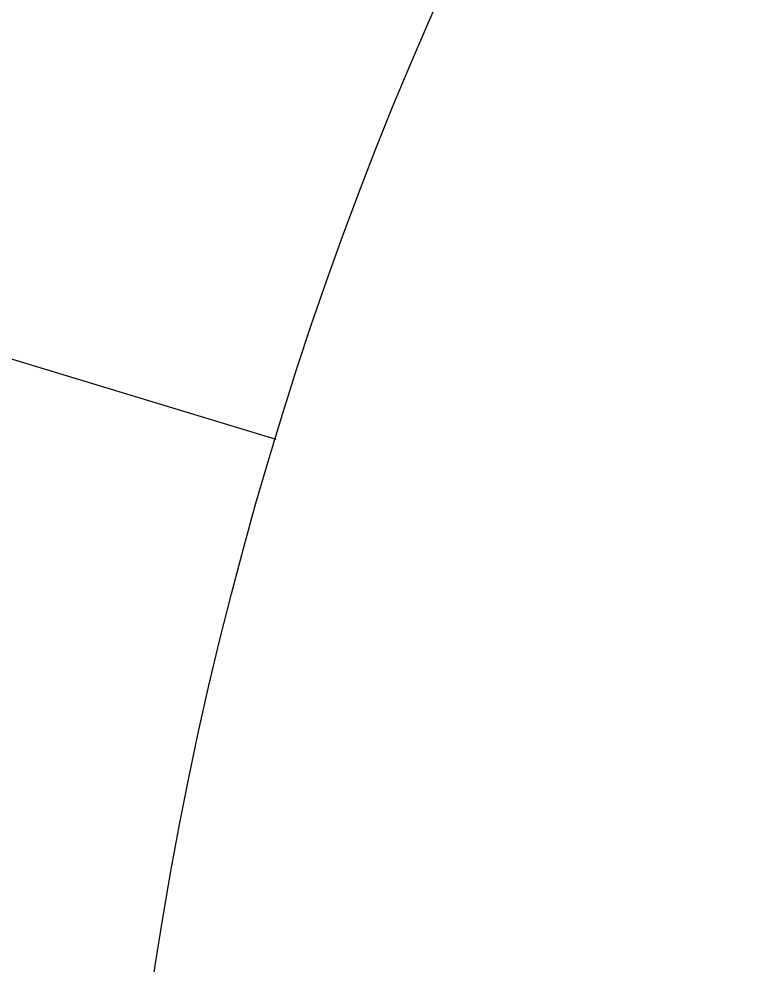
# Model space of a CAD drawing. Header units: millimetres. Extents: x -76 to 76, y -76 to 86.
# Drawn here: x -52.55 to -42.64, y 7.82 to 20.57 of the extents above; entities that cross this region are included whole.
import ezdxf

# ---------------------------------------------------------------- set-up
doc = ezdxf.new("R2010")
doc.units = ezdxf.units.MM
doc.layers.add('ENGRAVE', color=7, linetype='Continuous')

msp = doc.modelspace()

# ---------------------------------------------------------------- linework, layer by layer
at = {"layer": 'ENGRAVE'}
msp.add_lwpolyline([(-57.8136, 17.5545), (-49.0871, 14.9047)], dxfattribs=at)
for radius in [74.48, 74.48, 72.485, 68.78, 68.78, 65.854, 60.42, 60.42, 57.228, 51.3, 51.3]:
    msp.add_circle((0, 0), radius, dxfattribs=at)

doc.saveas('drawing.dxf')
